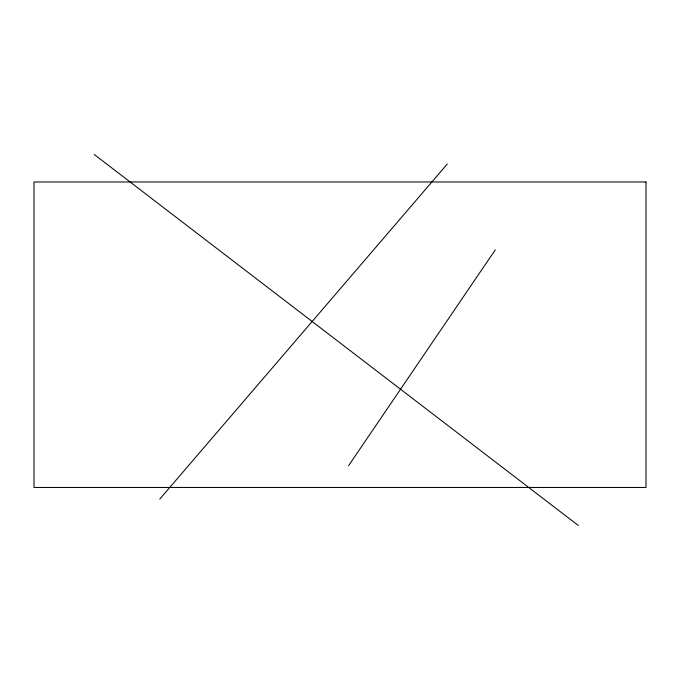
<?xml version="1.0" encoding="UTF-8"?>
<svg xmlns="http://www.w3.org/2000/svg" width="680" height="680" viewBox="0 0 680 680"><rect width="100%" height="100%" fill="white"/><g stroke="black" fill="none" stroke-linecap="round" stroke-linejoin="round"><path stroke-width="1.02" d="M348.551 465.723L495.295 249.832M159.783 499.077L447.287 164.007M94.248 154.496L578.348 525.504M646 181.976L34 181.976L34 487.45L646 487.45L646 181.976"/></g></svg>
